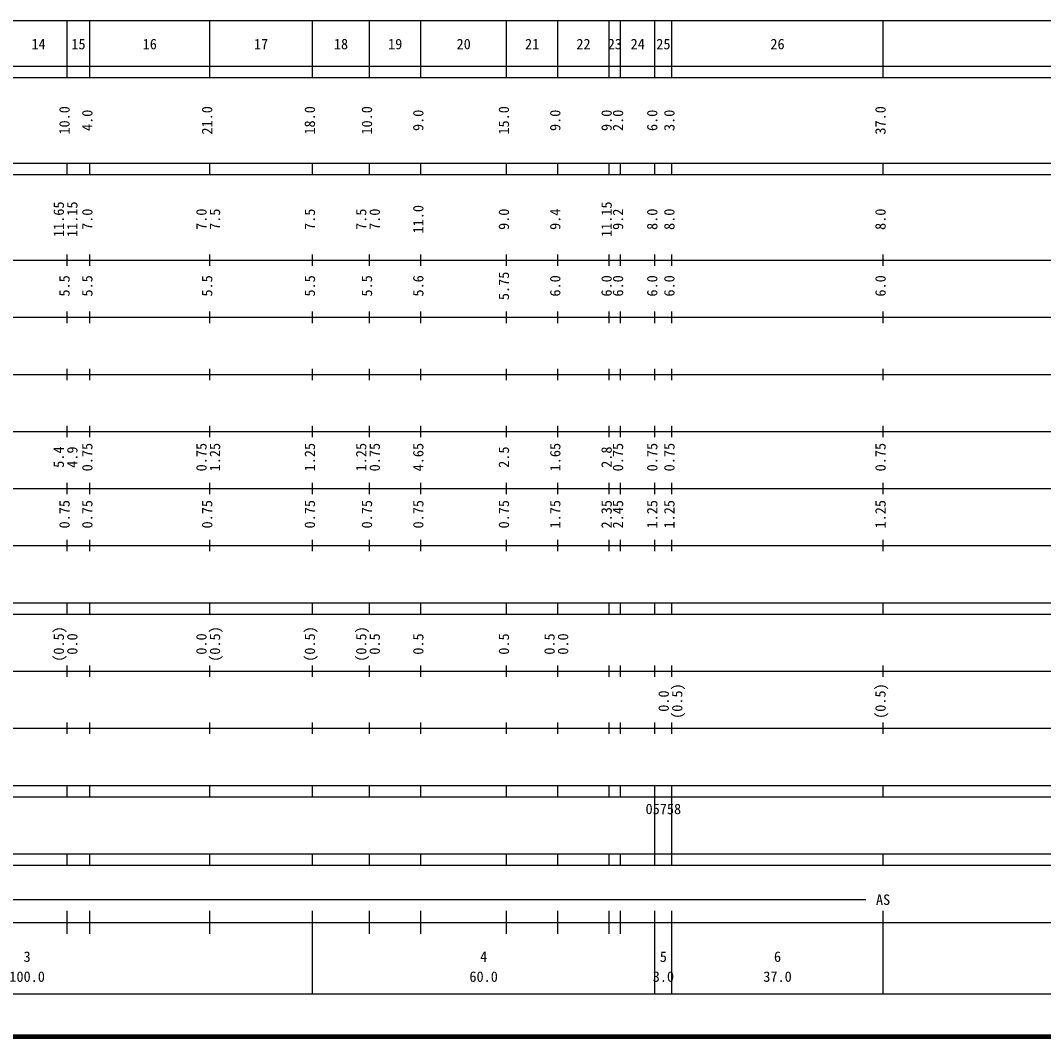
# Model space of a CAD drawing. Units: millimetres on the paper, enlarged 1000 times. Extents: x 40000 to 680000, y 20000 to 380000.
# Drawn here: x 316832 to 496119, y 20000 to 198000 of the extents above; entities that cross this region are included whole.
import ezdxf
from ezdxf.enums import TextEntityAlignment as Align

# ---------------------------------------------------------------- set-up
doc = ezdxf.new("R2010")
doc.units = ezdxf.units.MM
doc.header["$LTSCALE"] = 1000
doc.layers.add('M-TTL', color=2, linetype='Continuous', lineweight=140)
doc.layers.add('M-TTL-BAND', color=7, linetype='Continuous', lineweight=25)
doc.styles.add('ＭＳ ゴシック', font='')
doc.styles.get('ＭＳ ゴシック').set_extended_font_data('MS Gothic')

msp = doc.modelspace()

# ---------------------------------------------------------------- linework, layer by layer
at = {"layer": 'M-TTL'}
msp.add_line((40000, 20000), (680000, 20000), dxfattribs=at)
at = {"layer": 'M-TTL-BAND'}
for p, q in [((68000, 198000), (579000, 198000)), ((325000, 188000), (325000, 198000)), ((329000, 188000), (329000, 198000)), ((350000, 188000), (350000, 198000)), ((368000, 188000), (368000, 198000)), ((378000, 188000), (378000, 198000)), ((387000, 188000), (387000, 198000)), ((402000, 188000), (402000, 198000)), ((411000, 188000), (411000, 198000)), ((420000, 188000), (420000, 198000)), ((422000, 188000), (422000, 198000)), ((428000, 188000), (428000, 198000)), ((431000, 188000), (431000, 198000)), ((468000, 188000), (468000, 198000)), ((40000, 190000), (579000, 190000)), ((40000, 188000), (579000, 188000)), ((40000, 173000), (579000, 173000)), ((325000, 171000), (325000, 173000)), ((329000, 171000), (329000, 173000)), ((350000, 171000), (350000, 173000)), ((368000, 171000), (368000, 173000)), ((378000, 171000), (378000, 173000)), ((387000, 171000), (387000, 173000)), ((402000, 171000), (402000, 173000)), ((411000, 171000), (411000, 173000)), ((420000, 171000), (420000, 173000)), ((422000, 171000), (422000, 173000)), ((428000, 171000), (428000, 173000)), ((431000, 171000), (431000, 173000)), ((468000, 171000), (468000, 173000)), ((40000, 171000), (579000, 171000)), ((40000, 156000), (579000, 156000)), ((325000, 155000), (325000, 157000)), ((329000, 155000), (329000, 157000)), ((350000, 155000), (350000, 157000)), ((368000, 155000), (368000, 157000)), ((378000, 155000), (378000, 157000)), ((387000, 155000), (387000, 157000)), ((402000, 155000), (402000, 157000)), ((411000, 155000), (411000, 157000)), ((420000, 155000), (420000, 157000)), ((422000, 155000), (422000, 157000)), ((428000, 155000), (428000, 157000)), ((431000, 155000), (431000, 157000)), ((468000, 155000), (468000, 157000)), ((46000, 146000), (579000, 146000)), ((325000, 145000), (325000, 147000)), ((329000, 145000), (329000, 147000)), ((350000, 145000), (350000, 147000)), ((368000, 145000), (368000, 147000)), ((378000, 145000), (378000, 147000)), ((387000, 145000), (387000, 147000)), ((402000, 145000), (402000, 147000)), ((411000, 145000), (411000, 147000)), ((420000, 145000), (420000, 147000)), ((422000, 145000), (422000, 147000)), ((428000, 145000), (428000, 147000)), ((431000, 145000), (431000, 147000)), ((468000, 145000), (468000, 147000)), ((325000, 135000), (325000, 137000)), ((329000, 135000), (329000, 137000)), ((350000, 135000), (350000, 137000)), ((368000, 135000), (368000, 137000)), ((378000, 135000), (378000, 137000)), ((387000, 135000), (387000, 137000)), ((402000, 135000), (402000, 137000)), ((411000, 135000), (411000, 137000)), ((420000, 135000), (420000, 137000)), ((422000, 135000), (422000, 137000)), ((428000, 135000), (428000, 137000)), ((431000, 135000), (431000, 137000)), ((468000, 135000), (468000, 137000)), ((52000, 136000), (579000, 136000)), ((46000, 126000), (579000, 126000)), ((325000, 125000), (325000, 127000)), ((329000, 125000), (329000, 127000)), ((350000, 125000), (350000, 127000)), ((368000, 125000), (368000, 127000)), ((378000, 125000), (378000, 127000)), ((387000, 125000), (387000, 127000)), ((402000, 125000), (402000, 127000)), ((411000, 125000), (411000, 127000)), ((420000, 125000), (420000, 127000)), ((422000, 125000), (422000, 127000)), ((428000, 125000), (428000, 127000)), ((431000, 125000), (431000, 127000)), ((468000, 125000), (468000, 127000)), ((325000, 115000), (325000, 117000)), ((329000, 115000), (329000, 117000)), ((350000, 115000), (350000, 117000)), ((368000, 115000), (368000, 117000)), ((378000, 115000), (378000, 117000)), ((387000, 115000), (387000, 117000)), ((402000, 115000), (402000, 117000)), ((411000, 115000), (411000, 117000)), ((420000, 115000), (420000, 117000)), ((422000, 115000), (422000, 117000)), ((428000, 115000), (428000, 117000)), ((431000, 115000), (431000, 117000)), ((468000, 115000), (468000, 117000)), ((52000, 116000), (579000, 116000)), ((46000, 106000), (579000, 106000)), ((325000, 105000), (325000, 107000)), ((329000, 105000), (329000, 107000)), ((350000, 105000), (350000, 107000)), ((368000, 105000), (368000, 107000)), ((378000, 105000), (378000, 107000)), ((387000, 105000), (387000, 107000)), ((402000, 105000), (402000, 107000)), ((411000, 105000), (411000, 107000)), ((420000, 105000), (420000, 107000)), ((422000, 105000), (422000, 107000)), ((428000, 105000), (428000, 107000)), ((431000, 105000), (431000, 107000)), ((468000, 105000), (468000, 107000)), ((40000, 96000), (579000, 96000)), ((325000, 94000), (325000, 96000)), ((329000, 94000), (329000, 96000)), ((350000, 94000), (350000, 96000)), ((368000, 94000), (368000, 96000)), ((378000, 94000), (378000, 96000)), ((387000, 94000), (387000, 96000)), ((402000, 94000), (402000, 96000)), ((411000, 94000), (411000, 96000)), ((420000, 94000), (420000, 96000)), ((422000, 94000), (422000, 96000)), ((428000, 94000), (428000, 96000)), ((431000, 94000), (431000, 96000)), ((468000, 94000), (468000, 96000)), ((40000, 94000), (579000, 94000)), ((325000, 83000), (325000, 85000)), ((329000, 83000), (329000, 85000)), ((350000, 83000), (350000, 85000)), ((368000, 83000), (368000, 85000)), ((378000, 83000), (378000, 85000)), ((387000, 83000), (387000, 85000)), ((402000, 83000), (402000, 85000)), ((411000, 83000), (411000, 85000)), ((420000, 83000), (420000, 85000)), ((422000, 83000), (422000, 85000)), ((428000, 83000), (428000, 85000)), ((431000, 83000), (431000, 85000)), ((468000, 83000), (468000, 85000)), ((49000, 84000), (579000, 84000)), ((40000, 74000), (579000, 74000)), ((325000, 73000), (325000, 75000)), ((329000, 73000), (329000, 75000)), ((350000, 73000), (350000, 75000)), ((368000, 73000), (368000, 75000)), ((378000, 73000), (378000, 75000)), ((387000, 73000), (387000, 75000)), ((402000, 73000), (402000, 75000)), ((411000, 73000), (411000, 75000)), ((420000, 73000), (420000, 75000)), ((422000, 73000), (422000, 75000)), ((428000, 73000), (428000, 75000)), ((431000, 73000), (431000, 75000)), ((468000, 73000), (468000, 75000)), ((40000, 64000), (579000, 64000)), ((325000, 62000), (325000, 64000)), ((329000, 62000), (329000, 64000)), ((350000, 62000), (350000, 64000)), ((368000, 62000), (368000, 64000)), ((378000, 62000), (378000, 64000)), ((387000, 62000), (387000, 64000)), ((402000, 62000), (402000, 64000)), ((411000, 62000), (411000, 64000)), ((420000, 62000), (420000, 64000)), ((422000, 62000), (422000, 64000)), ((428000, 62000), (428000, 64000)), ((431000, 62000), (431000, 64000)), ((468000, 62000), (468000, 64000)), ((40000, 62000), (579000, 62000)), ((428000, 52000), (428000, 62000)), ((431000, 52000), (431000, 62000)), ((40000, 52000), (579000, 52000)), ((325000, 50000), (325000, 52000)), ((329000, 50000), (329000, 52000)), ((350000, 50000), (350000, 52000)), ((368000, 50000), (368000, 52000)), ((378000, 50000), (378000, 52000)), ((387000, 50000), (387000, 52000)), ((402000, 50000), (402000, 52000)), ((411000, 50000), (411000, 52000)), ((420000, 50000), (420000, 52000)), ((422000, 50000), (422000, 52000)), ((428000, 50000), (428000, 52000)), ((431000, 50000), (431000, 52000)), ((468000, 50000), (468000, 52000)), ((40000, 50000), (579000, 50000)), ((71000, 44000), (465000, 44000)), ((325000, 38000), (325000, 42000)), ((329000, 38000), (329000, 42000)), ((350000, 38000), (350000, 42000)), ((368000, 27500), (368000, 42000)), ((378000, 38000), (378000, 42000)), ((387000, 38000), (387000, 42000)), ((402000, 38000), (402000, 42000)), ((411000, 38000), (411000, 42000)), ((420000, 38000), (420000, 42000)), ((422000, 38000), (422000, 42000)), ((428000, 27500), (428000, 42000)), ((431000, 27500), (431000, 42000)), ((468000, 27500), (468000, 42000)), ((40000, 40000), (579000, 40000)), ((68000, 27500), (579000, 27500))]:
    msp.add_line(p, q, dxfattribs=at)

# ---------------------------------------------------------------- texts
at = {"layer": 'M-TTL-BAND', "style": 'ＭＳ ゴシック'}
for s, p in [('14', (320000, 192405)), ('15', (327000, 192405)), ('16', (339500, 192405)), ('17', (359000, 192405)), ('18', (373000, 192405)), ('19', (382500, 192405)), ('20', (394500, 192405)), ('21', (406500, 192405)), ('22', (415500, 192405)), ('23', (421000, 192405)), ('24', (425000, 192405)), ('25', (429500, 192405)), ('26', (449500, 192405)), ('AS', (468000, 42500)), ('3', (318000, 32523)), ('4', (398000, 32523)), ('5', (429500, 32523)), ('6', (449500, 32523)), ('100.0', (318000, 29033)), ('60.0', (398000, 29033)), ('3.0', (429500, 29033)), ('37.0', (449500, 29033))]:
    msp.add_text(s, height=1833, dxfattribs=at).set_placement(p, align=Align.BOTTOM_CENTER)
for s, p in [('10.0', (326000, 180500)), ('4.0', (330000, 180500)), ('21.0', (351000, 180500)), ('18.0', (369000, 180500)), ('10.0', (379000, 180500)), ('9.0', (388000, 180500)), ('15.0', (403000, 180500)), ('9.0', (412000, 180500)), ('9.0', (421000, 180500)), ('2.0', (423000, 180500)), ('6.0', (429000, 180500)), ('3.0', (432000, 180500)), ('37.0', (469000, 180500)), ('11.65', (325000, 163174)), ('11.15', (327370, 163174)), ('11.0', (388000, 163174)), ('9.4', (412000, 163174)), ('11.15', (421000, 163174)), ('7.0', (330000, 163174)), ('7.0', (350000, 163174)), ('7.5', (352370, 163174)), ('7.5', (369000, 163174)), ('7.5', (378000, 163174)), ('7.0', (380370, 163174)), ('9.0', (403000, 163174)), ('9.2', (423000, 163174)), ('8.0', (429000, 163174)), ('8.0', (432000, 163174)), ('8.0', (469000, 163174)), ('5.5', (326000, 151500)), ('5.5', (330000, 151500)), ('5.5', (351000, 151500)), ('5.5', (369000, 151500)), ('5.5', (379000, 151500)), ('5.6', (388000, 151500)), ('5.75', (403000, 151500)), ('6.0', (412000, 151500)), ('6.0', (421000, 151500)), ('6.0', (423000, 151500)), ('6.0', (429000, 151500)), ('6.0', (432000, 151500)), ('6.0', (469000, 151500)), ('0.75', (330000, 121500)), ('0.75', (350000, 121500)), ('1.25', (352370, 121500)), ('1.25', (369000, 121500)), ('1.25', (378000, 121500)), ('0.75', (380370, 121500)), ('4.65', (388000, 121500)), ('1.65', (412000, 121500)), ('0.75', (423000, 121500)), ('0.75', (429000, 121500)), ('0.75', (432000, 121500)), ('0.75', (469000, 121500)), ('5.4', (325000, 121500)), ('4.9', (327370, 121500)), ('2.5', (403000, 121500)), ('2.8', (421000, 121500)), ('0.75', (326000, 111500)), ('0.75', (330000, 111500)), ('0.75', (351000, 111500)), ('0.75', (369000, 111500)), ('0.75', (379000, 111500)), ('0.75', (388000, 111500)), ('0.75', (403000, 111500)), ('1.75', (412000, 111500)), ('2.35', (421000, 111500)), ('2.45', (423000, 111500)), ('1.25', (429000, 111500)), ('1.25', (432000, 111500)), ('1.25', (469000, 111500)), ('(0.5)', (325000, 88764)), ('(0.5)', (352370, 88764)), ('(0.5)', (369000, 88764)), ('(0.5)', (378000, 88764)), ('0.0', (327370, 88764)), ('0.0', (350000, 88764)), ('0.5', (380370, 88764)), ('0.5', (388000, 88764)), ('0.5', (403000, 88764)), ('0.5', (411000, 88764)), ('0.0', (413370, 88764)), ('(0.5)', (433370, 78764)), ('(0.5)', (469000, 78764)), ('0.0', (431000, 78764))]:
    msp.add_text(s, height=1833, rotation=90, dxfattribs=at).set_placement(p, align=Align.BOTTOM_CENTER)
msp.add_text('05758', height=1833, dxfattribs=at).set_placement((426375, 58405), align=Align.BOTTOM_LEFT)

doc.saveas('drawing.dxf')
